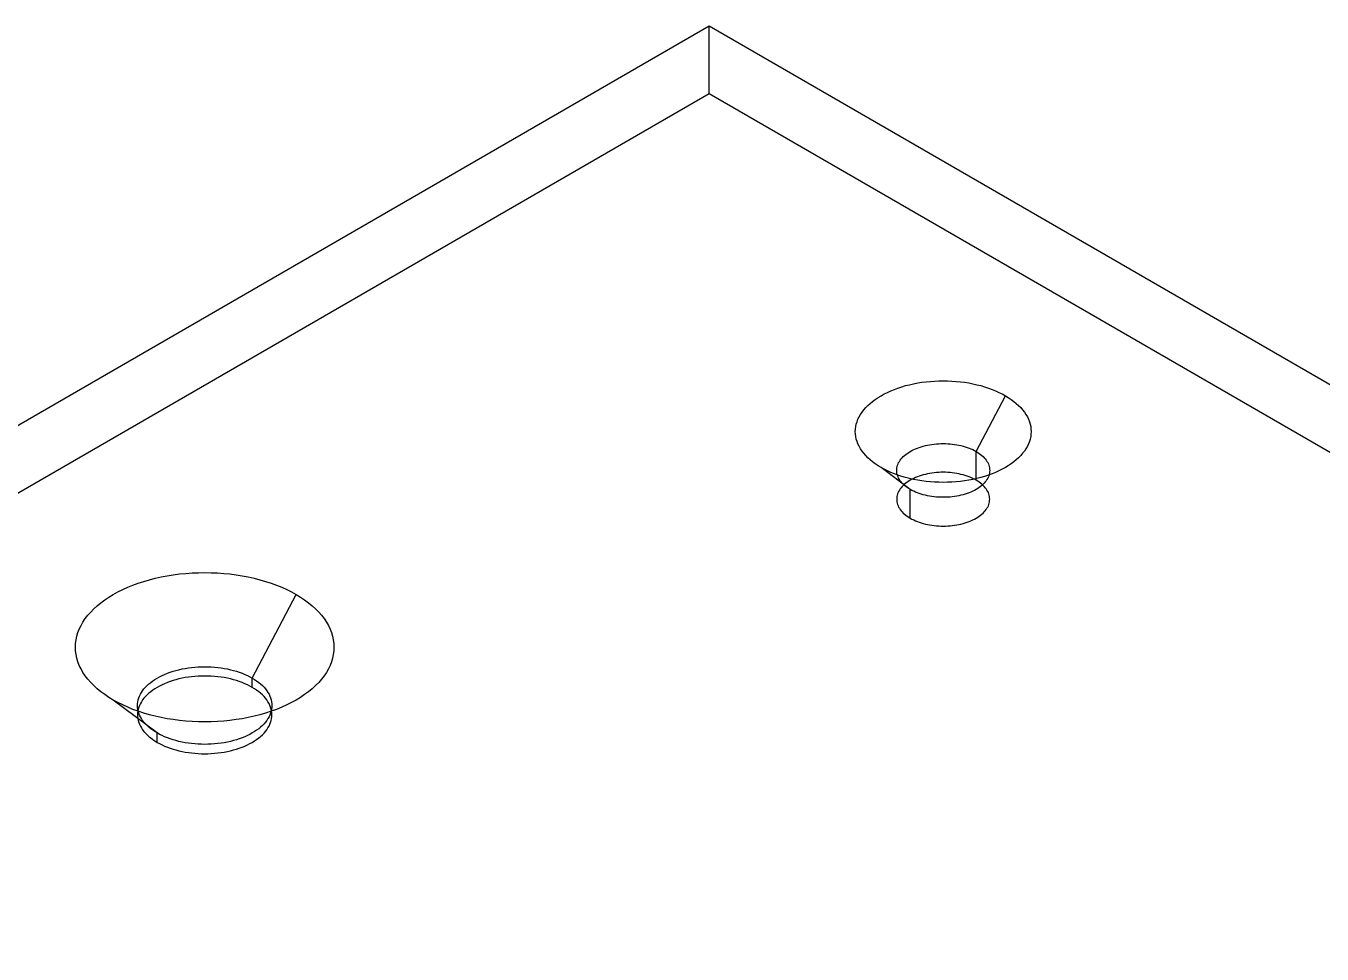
# Model space of a CAD drawing. Header units: inches. Extents: x 2 to 134, y 2 to 86.
# Drawn here: x 112.082 to 113.592, y 53.391 to 54.472 of the extents above; entities that cross this region are included whole.
import ezdxf

# ---------------------------------------------------------------- set-up
doc = ezdxf.new("R2010")
doc.units = ezdxf.units.IN
doc.header["$MEASUREMENT"] = 0

msp = doc.modelspace()

# ---------------------------------------------------------------- linework, layer by layer
at = {"layer": 'OUTLINE'}
for p, q in [((109.3333, 52.425), (112.8781, 54.4716)), ((112.8781, 54.4716), (129.2222, 45.0351)), ((112.8781, 54.3929), (112.8781, 54.4716)), ((109.3333, 52.3463), (112.8781, 54.3929)), ((112.8781, 54.3929), (129.2222, 44.9563)), ((113.1163, 54.055), (113.1211, 54.0559)), ((113.1211, 54.0559), (113.1259, 54.0567)), ((113.1259, 54.0567), (113.1308, 54.0573)), ((113.1308, 54.0573), (113.1358, 54.0578)), ((113.1358, 54.0578), (113.1407, 54.0581)), ((113.1407, 54.0581), (113.1458, 54.0584)), ((113.1458, 54.0584), (113.1508, 54.0584)), ((113.1508, 54.0584), (113.1558, 54.0584)), ((113.1558, 54.0584), (113.1608, 54.0581)), ((113.1608, 54.0581), (113.1658, 54.0578)), ((113.1658, 54.0578), (113.1708, 54.0573)), ((113.1708, 54.0573), (113.1757, 54.0567)), ((113.1757, 54.0567), (113.1805, 54.0559)), ((113.1805, 54.0559), (113.1853, 54.055)), ((113.0749, 54.039), (113.0784, 54.0411)), ((113.0784, 54.0411), (113.082, 54.0431)), ((113.082, 54.0431), (113.0858, 54.045)), ((113.0858, 54.045), (113.0898, 54.0468)), ((113.0898, 54.0468), (113.0939, 54.0485)), ((113.0939, 54.0485), (113.0981, 54.05)), ((113.0981, 54.05), (113.1025, 54.0514)), ((113.1025, 54.0514), (113.107, 54.0528)), ((113.107, 54.0528), (113.1116, 54.0539)), ((113.1116, 54.0539), (113.1163, 54.055)), ((113.1853, 54.055), (113.19, 54.0539)), ((113.1891, 53.9762), (113.2232, 54.0411)), ((113.19, 54.0539), (113.1946, 54.0528)), ((113.1946, 54.0528), (113.199, 54.0514)), ((113.199, 54.0514), (113.2034, 54.05)), ((113.2034, 54.05), (113.2077, 54.0485)), ((113.2077, 54.0485), (113.2118, 54.0468)), ((113.2118, 54.0468), (113.2157, 54.045)), ((113.2157, 54.045), (113.2195, 54.0431)), ((113.2195, 54.0431), (113.2232, 54.0411)), ((113.2232, 54.0411), (113.2266, 54.039)), ((113.0582, 54.0246), (113.0605, 54.0272)), ((113.0605, 54.0272), (113.063, 54.0297)), ((113.063, 54.0297), (113.0657, 54.0322)), ((113.0657, 54.0322), (113.0685, 54.0345)), ((113.0685, 54.0345), (113.0716, 54.0368)), ((113.0716, 54.0368), (113.0749, 54.039)), ((113.2266, 54.039), (113.2299, 54.0368)), ((113.2299, 54.0368), (113.233, 54.0345)), ((113.233, 54.0345), (113.2359, 54.0322)), ((113.2359, 54.0322), (113.2386, 54.0297)), ((113.2386, 54.0297), (113.2411, 54.0272)), ((113.2411, 54.0272), (113.2433, 54.0246)), ((113.0495, 54.008), (113.0504, 54.0108)), ((113.0504, 54.0108), (113.0515, 54.0137)), ((113.0515, 54.0137), (113.0528, 54.0165)), ((113.0528, 54.0165), (113.0544, 54.0192)), ((113.0544, 54.0192), (113.0562, 54.0219)), ((113.0562, 54.0219), (113.0582, 54.0246)), ((113.2433, 54.0246), (113.2454, 54.0219)), ((113.2454, 54.0219), (113.2472, 54.0192)), ((113.2472, 54.0192), (113.2488, 54.0165)), ((113.2488, 54.0165), (113.2501, 54.0137)), ((113.2501, 54.0137), (113.2512, 54.0108)), ((113.2512, 54.0108), (113.2521, 54.008)), ((113.0484, 53.9993), (113.0485, 54.0022)), ((113.0485, 53.9964), (113.0484, 53.9993)), ((113.0485, 54.0022), (113.0489, 54.0051)), ((113.0489, 53.9935), (113.0485, 53.9964)), ((113.0489, 54.0051), (113.0495, 54.008)), ((113.2521, 54.008), (113.2527, 54.0051)), ((113.2527, 54.0051), (113.253, 54.0022)), ((113.253, 53.9964), (113.2527, 53.9935)), ((113.253, 54.0022), (113.2532, 53.9993)), ((113.2532, 53.9993), (113.253, 53.9964)), ((113.0495, 53.9906), (113.0489, 53.9935)), ((113.0504, 53.9878), (113.0495, 53.9906)), ((113.0515, 53.985), (113.0504, 53.9878)), ((113.0528, 53.9822), (113.0515, 53.985)), ((113.0544, 53.9794), (113.0528, 53.9822)), ((113.1185, 53.9792), (113.1207, 53.9801)), ((113.1207, 53.9801), (113.1229, 53.9809)), ((113.1229, 53.9809), (113.1252, 53.9817)), ((113.1252, 53.9817), (113.1276, 53.9824)), ((113.1276, 53.9824), (113.13, 53.983)), ((113.13, 53.983), (113.1325, 53.9835)), ((113.1325, 53.9835), (113.135, 53.984)), ((113.135, 53.984), (113.1376, 53.9844)), ((113.1376, 53.9844), (113.1402, 53.9848)), ((113.1402, 53.9848), (113.1428, 53.985)), ((113.1428, 53.985), (113.1455, 53.9852)), ((113.1455, 53.9852), (113.1481, 53.9853)), ((113.1481, 53.9853), (113.1508, 53.9854)), ((113.1508, 53.9854), (113.1534, 53.9853)), ((113.1534, 53.9853), (113.1561, 53.9852)), ((113.1561, 53.9852), (113.1587, 53.985)), ((113.1587, 53.985), (113.1614, 53.9848)), ((113.1614, 53.9848), (113.164, 53.9844)), ((113.164, 53.9844), (113.1665, 53.984)), ((113.1665, 53.984), (113.169, 53.9835)), ((113.169, 53.9835), (113.1715, 53.983)), ((113.1715, 53.983), (113.174, 53.9824)), ((113.174, 53.9824), (113.1763, 53.9817)), ((113.1763, 53.9817), (113.1787, 53.9809)), ((113.1787, 53.9809), (113.1809, 53.9801)), ((113.1809, 53.9801), (113.1831, 53.9792)), ((113.2488, 53.9822), (113.2472, 53.9794)), ((113.2501, 53.985), (113.2488, 53.9822)), ((113.2512, 53.9878), (113.2501, 53.985)), ((113.2521, 53.9906), (113.2512, 53.9878)), ((113.2527, 53.9935), (113.2521, 53.9906)), ((113.0562, 53.9767), (113.0544, 53.9794)), ((113.0582, 53.974), (113.0562, 53.9767)), ((113.0605, 53.9714), (113.0582, 53.974)), ((113.063, 53.9689), (113.0605, 53.9714)), ((113.0657, 53.9665), (113.063, 53.9689)), ((113.0685, 53.9641), (113.0657, 53.9665)), ((113.0997, 53.9646), (113.1007, 53.9661)), ((113.1007, 53.9661), (113.1018, 53.9675)), ((113.1018, 53.9675), (113.103, 53.9688)), ((113.103, 53.9688), (113.1043, 53.9702)), ((113.1043, 53.9702), (113.1057, 53.9715)), ((113.1057, 53.9715), (113.1072, 53.9727)), ((113.1072, 53.9727), (113.1089, 53.9739)), ((113.1089, 53.9739), (113.1106, 53.9751)), ((113.1106, 53.9751), (113.1124, 53.9762)), ((113.1124, 53.9762), (113.1144, 53.9773)), ((113.1144, 53.9773), (113.1164, 53.9783)), ((113.1164, 53.9783), (113.1185, 53.9792)), ((113.1831, 53.9792), (113.1852, 53.9783)), ((113.1852, 53.9783), (113.1872, 53.9773)), ((113.1872, 53.9773), (113.1891, 53.9762)), ((113.1891, 53.9762), (113.191, 53.9751)), ((113.1891, 53.9427), (113.1891, 53.9762)), ((113.191, 53.9751), (113.1927, 53.9739)), ((113.1927, 53.9739), (113.1943, 53.9727)), ((113.1943, 53.9727), (113.1959, 53.9715)), ((113.1959, 53.9715), (113.1973, 53.9702)), ((113.1973, 53.9702), (113.1986, 53.9688)), ((113.1986, 53.9688), (113.1998, 53.9675)), ((113.1998, 53.9675), (113.2009, 53.9661)), ((113.2009, 53.9661), (113.2018, 53.9646)), ((113.2359, 53.9665), (113.233, 53.9641)), ((113.2386, 53.9689), (113.2359, 53.9665)), ((113.2411, 53.9714), (113.2386, 53.9689)), ((113.2433, 53.974), (113.2411, 53.9714)), ((113.2454, 53.9767), (113.2433, 53.974)), ((113.2472, 53.9794), (113.2454, 53.9767)), ((113.0716, 53.9618), (113.0685, 53.9641)), ((113.0749, 53.9596), (113.0716, 53.9618)), ((113.0784, 53.9575), (113.0749, 53.9596)), ((113.1124, 53.9319), (113.0784, 53.9575)), ((113.082, 53.9555), (113.0784, 53.9575)), ((113.0858, 53.9536), (113.082, 53.9555)), ((113.0898, 53.9518), (113.0858, 53.9536)), ((113.0939, 53.9502), (113.0898, 53.9518)), ((113.0981, 53.9486), (113.0939, 53.9502)), ((113.0966, 53.9556), (113.0968, 53.9571)), ((113.0966, 53.9541), (113.0966, 53.9556)), ((113.0966, 53.9525), (113.0966, 53.9541)), ((113.0968, 53.951), (113.0966, 53.9525)), ((113.0968, 53.9571), (113.0971, 53.9587)), ((113.0971, 53.9495), (113.0968, 53.951)), ((113.0971, 53.9587), (113.0976, 53.9602)), ((113.0976, 53.9602), (113.0982, 53.9617)), ((113.0982, 53.9617), (113.0989, 53.9632)), ((113.0989, 53.9632), (113.0997, 53.9646)), ((113.1325, 53.9501), (113.13, 53.9495)), ((113.135, 53.9506), (113.1325, 53.9501)), ((113.1376, 53.951), (113.135, 53.9506)), ((113.1402, 53.9513), (113.1376, 53.951)), ((113.1428, 53.9516), (113.1402, 53.9513)), ((113.1455, 53.9517), (113.1428, 53.9516)), ((113.1481, 53.9519), (113.1455, 53.9517)), ((113.1508, 53.9519), (113.1481, 53.9519)), ((113.1534, 53.9519), (113.1508, 53.9519)), ((113.1561, 53.9517), (113.1534, 53.9519)), ((113.1587, 53.9516), (113.1561, 53.9517)), ((113.1614, 53.9513), (113.1587, 53.9516)), ((113.164, 53.951), (113.1614, 53.9513)), ((113.1665, 53.9506), (113.164, 53.951)), ((113.169, 53.9501), (113.1665, 53.9506)), ((113.1715, 53.9495), (113.169, 53.9501)), ((113.2018, 53.9646), (113.2027, 53.9632)), ((113.2027, 53.9632), (113.2034, 53.9617)), ((113.2034, 53.9617), (113.204, 53.9602)), ((113.2077, 53.9502), (113.2034, 53.9486)), ((113.204, 53.9602), (113.2044, 53.9587)), ((113.2044, 53.9587), (113.2047, 53.9571)), ((113.2047, 53.951), (113.2044, 53.9495)), ((113.2047, 53.9571), (113.2049, 53.9556)), ((113.2049, 53.9525), (113.2047, 53.951)), ((113.2049, 53.9556), (113.205, 53.9541)), ((113.205, 53.9541), (113.2049, 53.9525)), ((113.2118, 53.9518), (113.2077, 53.9502)), ((113.2157, 53.9536), (113.2118, 53.9518)), ((113.2195, 53.9555), (113.2157, 53.9536)), ((113.2232, 53.9575), (113.2195, 53.9555)), ((113.2266, 53.9596), (113.2232, 53.9575)), ((113.2299, 53.9618), (113.2266, 53.9596)), ((113.233, 53.9641), (113.2299, 53.9618)), ((113.0976, 53.948), (113.0971, 53.9495)), ((113.0982, 53.9465), (113.0976, 53.948)), ((113.1025, 53.9472), (113.0981, 53.9486)), ((113.0989, 53.945), (113.0982, 53.9465)), ((113.0997, 53.9435), (113.0989, 53.945)), ((113.1007, 53.9421), (113.0997, 53.9435)), ((113.1018, 53.9407), (113.1007, 53.9421)), ((113.103, 53.9393), (113.1018, 53.9407)), ((113.103, 53.9354), (113.1018, 53.934)), ((113.107, 53.9459), (113.1025, 53.9472)), ((113.1043, 53.938), (113.103, 53.9393)), ((113.1043, 53.9367), (113.103, 53.9354)), ((113.1057, 53.938), (113.1043, 53.9367)), ((113.1057, 53.9367), (113.1043, 53.938)), ((113.1072, 53.9392), (113.1057, 53.938)), ((113.1072, 53.9354), (113.1057, 53.9367)), ((113.1116, 53.9447), (113.107, 53.9459)), ((113.1089, 53.9405), (113.1072, 53.9392)), ((113.1089, 53.9342), (113.1072, 53.9354)), ((113.1106, 53.9416), (113.1089, 53.9405)), ((113.1124, 53.9427), (113.1106, 53.9416)), ((113.1163, 53.9437), (113.1116, 53.9447)), ((113.1144, 53.9438), (113.1124, 53.9427)), ((113.1164, 53.9448), (113.1144, 53.9438)), ((113.1211, 53.9427), (113.1163, 53.9437)), ((113.1185, 53.9457), (113.1164, 53.9448)), ((113.1207, 53.9466), (113.1185, 53.9457)), ((113.1229, 53.9474), (113.1207, 53.9466)), ((113.1259, 53.942), (113.1211, 53.9427)), ((113.1252, 53.9482), (113.1229, 53.9474)), ((113.1276, 53.9489), (113.1252, 53.9482)), ((113.1308, 53.9413), (113.1259, 53.942)), ((113.13, 53.9495), (113.1276, 53.9489)), ((113.1358, 53.9408), (113.1308, 53.9413)), ((113.1407, 53.9405), (113.1358, 53.9408)), ((113.1458, 53.9403), (113.1407, 53.9405)), ((113.1508, 53.9402), (113.1458, 53.9403)), ((113.1558, 53.9403), (113.1508, 53.9402)), ((113.1608, 53.9405), (113.1558, 53.9403)), ((113.1658, 53.9408), (113.1608, 53.9405)), ((113.1708, 53.9413), (113.1658, 53.9408)), ((113.1757, 53.942), (113.1708, 53.9413)), ((113.174, 53.9489), (113.1715, 53.9495)), ((113.1763, 53.9482), (113.174, 53.9489)), ((113.1805, 53.9427), (113.1757, 53.942)), ((113.1787, 53.9474), (113.1763, 53.9482)), ((113.1809, 53.9466), (113.1787, 53.9474)), ((113.1853, 53.9437), (113.1805, 53.9427)), ((113.1831, 53.9457), (113.1809, 53.9466)), ((113.1852, 53.9448), (113.1831, 53.9457)), ((113.1872, 53.9438), (113.1852, 53.9448)), ((113.19, 53.9447), (113.1853, 53.9437)), ((113.1891, 53.9427), (113.1872, 53.9438)), ((113.191, 53.9416), (113.1891, 53.9427)), ((113.1946, 53.9459), (113.19, 53.9447)), ((113.1927, 53.9405), (113.191, 53.9416)), ((113.1943, 53.9392), (113.1927, 53.9405)), ((113.1943, 53.9354), (113.1927, 53.9342)), ((113.1959, 53.938), (113.1943, 53.9392)), ((113.1959, 53.9367), (113.1943, 53.9354)), ((113.199, 53.9472), (113.1946, 53.9459)), ((113.1973, 53.938), (113.1959, 53.9367)), ((113.1973, 53.9367), (113.1959, 53.938)), ((113.1986, 53.9393), (113.1973, 53.938)), ((113.1986, 53.9354), (113.1973, 53.9367)), ((113.1998, 53.9407), (113.1986, 53.9393)), ((113.1998, 53.934), (113.1986, 53.9354)), ((113.2034, 53.9486), (113.199, 53.9472)), ((113.2009, 53.9421), (113.1998, 53.9407)), ((113.2018, 53.9435), (113.2009, 53.9421)), ((113.2027, 53.945), (113.2018, 53.9435)), ((113.2034, 53.9465), (113.2027, 53.945)), ((113.204, 53.948), (113.2034, 53.9465)), ((113.2044, 53.9495), (113.204, 53.948)), ((113.0968, 53.9237), (113.0966, 53.9221)), ((113.0966, 53.9221), (113.0966, 53.9206)), ((113.0966, 53.9206), (113.0966, 53.9191)), ((113.0971, 53.9252), (113.0968, 53.9237)), ((113.0976, 53.9267), (113.0971, 53.9252)), ((113.0982, 53.9282), (113.0976, 53.9267)), ((113.0989, 53.9297), (113.0982, 53.9282)), ((113.0997, 53.9311), (113.0989, 53.9297)), ((113.1007, 53.9326), (113.0997, 53.9311)), ((113.1018, 53.934), (113.1007, 53.9326)), ((113.1106, 53.9331), (113.1089, 53.9342)), ((113.1124, 53.9319), (113.1106, 53.9331)), ((113.1144, 53.9309), (113.1124, 53.9319)), ((113.1124, 53.8985), (113.1124, 53.9319)), ((113.1164, 53.9299), (113.1144, 53.9309)), ((113.1185, 53.9289), (113.1164, 53.9299)), ((113.1207, 53.928), (113.1185, 53.9289)), ((113.1229, 53.9272), (113.1207, 53.928)), ((113.1252, 53.9265), (113.1229, 53.9272)), ((113.1276, 53.9258), (113.1252, 53.9265)), ((113.13, 53.9252), (113.1276, 53.9258)), ((113.1325, 53.9246), (113.13, 53.9252)), ((113.135, 53.9241), (113.1325, 53.9246)), ((113.1376, 53.9237), (113.135, 53.9241)), ((113.1402, 53.9234), (113.1376, 53.9237)), ((113.1428, 53.9231), (113.1402, 53.9234)), ((113.1455, 53.9229), (113.1428, 53.9231)), ((113.1481, 53.9228), (113.1455, 53.9229)), ((113.1508, 53.9228), (113.1481, 53.9228)), ((113.1534, 53.9228), (113.1508, 53.9228)), ((113.1561, 53.9229), (113.1534, 53.9228)), ((113.1587, 53.9231), (113.1561, 53.9229)), ((113.1614, 53.9234), (113.1587, 53.9231)), ((113.164, 53.9237), (113.1614, 53.9234)), ((113.1665, 53.9241), (113.164, 53.9237)), ((113.169, 53.9246), (113.1665, 53.9241)), ((113.1715, 53.9252), (113.169, 53.9246)), ((113.174, 53.9258), (113.1715, 53.9252)), ((113.1763, 53.9265), (113.174, 53.9258)), ((113.1787, 53.9272), (113.1763, 53.9265)), ((113.1809, 53.928), (113.1787, 53.9272)), ((113.1831, 53.9289), (113.1809, 53.928)), ((113.1852, 53.9299), (113.1831, 53.9289)), ((113.1872, 53.9309), (113.1852, 53.9299)), ((113.1891, 53.9319), (113.1872, 53.9309)), ((113.191, 53.9331), (113.1891, 53.9319)), ((113.1927, 53.9342), (113.191, 53.9331)), ((113.2009, 53.9326), (113.1998, 53.934)), ((113.2018, 53.9311), (113.2009, 53.9326)), ((113.2027, 53.9297), (113.2018, 53.9311)), ((113.2034, 53.9282), (113.2027, 53.9297)), ((113.204, 53.9267), (113.2034, 53.9282)), ((113.2044, 53.9252), (113.204, 53.9267)), ((113.2047, 53.9237), (113.2044, 53.9252)), ((113.2049, 53.9221), (113.2047, 53.9237)), ((113.205, 53.9206), (113.2049, 53.9221)), ((113.2049, 53.9191), (113.205, 53.9206)), ((113.0966, 53.9191), (113.0968, 53.9175)), ((113.0968, 53.9175), (113.0971, 53.916)), ((113.0971, 53.916), (113.0976, 53.9145)), ((113.0976, 53.9145), (113.0982, 53.913)), ((113.0982, 53.913), (113.0989, 53.9115)), ((113.0989, 53.9115), (113.0997, 53.9101)), ((113.0997, 53.9101), (113.1007, 53.9086)), ((113.1007, 53.9086), (113.1018, 53.9072)), ((113.1018, 53.9072), (113.103, 53.9058)), ((113.103, 53.9058), (113.1043, 53.9045)), ((113.1043, 53.9045), (113.1057, 53.9032)), ((113.1959, 53.9032), (113.1973, 53.9045)), ((113.1973, 53.9045), (113.1986, 53.9058)), ((113.1986, 53.9058), (113.1998, 53.9072)), ((113.1998, 53.9072), (113.2009, 53.9086)), ((113.2009, 53.9086), (113.2018, 53.9101)), ((113.2018, 53.9101), (113.2027, 53.9115)), ((113.2027, 53.9115), (113.2034, 53.913)), ((113.2034, 53.913), (113.204, 53.9145)), ((113.204, 53.9145), (113.2044, 53.916)), ((113.2044, 53.916), (113.2047, 53.9175)), ((113.2047, 53.9175), (113.2049, 53.9191)), ((113.1057, 53.9032), (113.1072, 53.9019)), ((113.1072, 53.9019), (113.1089, 53.9007)), ((113.1089, 53.9007), (113.1106, 53.8996)), ((113.1106, 53.8996), (113.1124, 53.8985)), ((113.1124, 53.8985), (113.1144, 53.8974)), ((113.1144, 53.8974), (113.1164, 53.8964)), ((113.1164, 53.8964), (113.1185, 53.8955)), ((113.1185, 53.8955), (113.1207, 53.8946)), ((113.1207, 53.8946), (113.1229, 53.8937)), ((113.1229, 53.8937), (113.1252, 53.893)), ((113.1252, 53.893), (113.1276, 53.8923)), ((113.1276, 53.8923), (113.13, 53.8917)), ((113.13, 53.8917), (113.1325, 53.8911)), ((113.1325, 53.8911), (113.135, 53.8906)), ((113.135, 53.8906), (113.1376, 53.8902)), ((113.1376, 53.8902), (113.1402, 53.8899)), ((113.1402, 53.8899), (113.1428, 53.8896)), ((113.1428, 53.8896), (113.1455, 53.8894)), ((113.1455, 53.8894), (113.1481, 53.8893)), ((113.1481, 53.8893), (113.1508, 53.8893)), ((113.1508, 53.8893), (113.1534, 53.8893)), ((113.1534, 53.8893), (113.1561, 53.8894)), ((113.1561, 53.8894), (113.1587, 53.8896)), ((113.1587, 53.8896), (113.1614, 53.8899)), ((113.1614, 53.8899), (113.164, 53.8902)), ((113.164, 53.8902), (113.1665, 53.8906)), ((113.1665, 53.8906), (113.169, 53.8911)), ((113.169, 53.8911), (113.1715, 53.8917)), ((113.1715, 53.8917), (113.174, 53.8923)), ((113.174, 53.8923), (113.1763, 53.893)), ((113.1763, 53.893), (113.1787, 53.8937)), ((113.1787, 53.8937), (113.1809, 53.8946)), ((113.1809, 53.8946), (113.1831, 53.8955)), ((113.1831, 53.8955), (113.1852, 53.8964)), ((113.1852, 53.8964), (113.1872, 53.8974)), ((113.1872, 53.8974), (113.1891, 53.8985)), ((113.1891, 53.8985), (113.191, 53.8996)), ((113.191, 53.8996), (113.1927, 53.9007)), ((113.1927, 53.9007), (113.1943, 53.9019)), ((113.1943, 53.9019), (113.1959, 53.9032)), ((112.2329, 53.8285), (112.2398, 53.8301)), ((112.2398, 53.8301), (112.2468, 53.8314)), ((112.2468, 53.8314), (112.2539, 53.8325)), ((112.2539, 53.8325), (112.2611, 53.8335)), ((112.2611, 53.8335), (112.2684, 53.8342)), ((112.2684, 53.8342), (112.2757, 53.8347)), ((112.2757, 53.8347), (112.2831, 53.835)), ((112.2831, 53.835), (112.2905, 53.8351)), ((112.2905, 53.8351), (112.2979, 53.835)), ((112.2979, 53.835), (112.3052, 53.8347)), ((112.3052, 53.8347), (112.3126, 53.8342)), ((112.3126, 53.8342), (112.3199, 53.8335)), ((112.3199, 53.8335), (112.3271, 53.8325)), ((112.3271, 53.8325), (112.3342, 53.8314)), ((112.3342, 53.8314), (112.3412, 53.8301)), ((112.3412, 53.8301), (112.3481, 53.8285)), ((112.1894, 53.8126), (112.195, 53.8154)), ((112.195, 53.8154), (112.2008, 53.818)), ((112.2008, 53.818), (112.2068, 53.8205)), ((112.2068, 53.8205), (112.2131, 53.8228)), ((112.2131, 53.8228), (112.2195, 53.8249)), ((112.2195, 53.8249), (112.2261, 53.8268)), ((112.2261, 53.8268), (112.2329, 53.8285)), ((112.3481, 53.8285), (112.3549, 53.8268)), ((112.3549, 53.8268), (112.3615, 53.8249)), ((112.3615, 53.8249), (112.3679, 53.8228)), ((112.3679, 53.8228), (112.3742, 53.8205)), ((112.3742, 53.8205), (112.3802, 53.818)), ((112.3802, 53.818), (112.386, 53.8154)), ((112.386, 53.8154), (112.3916, 53.8126)), ((112.1653, 53.7965), (112.1695, 53.8)), ((112.1695, 53.8), (112.1741, 53.8034)), ((112.1741, 53.8034), (112.1789, 53.8066)), ((112.1789, 53.8066), (112.184, 53.8097)), ((112.184, 53.8097), (112.1894, 53.8126)), ((112.3459, 53.7123), (112.397, 53.8097)), ((112.3916, 53.8126), (112.397, 53.8097)), ((112.397, 53.8097), (112.4021, 53.8066)), ((112.4021, 53.8066), (112.4069, 53.8034)), ((112.4069, 53.8034), (112.4114, 53.8)), ((112.4114, 53.8), (112.4157, 53.7965)), ((112.1514, 53.7815), (112.1544, 53.7854)), ((112.1544, 53.7854), (112.1577, 53.7892)), ((112.1577, 53.7892), (112.1613, 53.7929)), ((112.1613, 53.7929), (112.1653, 53.7965)), ((112.4157, 53.7965), (112.4197, 53.7929)), ((112.4197, 53.7929), (112.4233, 53.7892)), ((112.4233, 53.7892), (112.4266, 53.7854)), ((112.4266, 53.7854), (112.4296, 53.7815)), ((112.1428, 53.7652), (112.1444, 53.7693)), ((112.1444, 53.7693), (112.1464, 53.7734)), ((112.1464, 53.7734), (112.1487, 53.7775)), ((112.1487, 53.7775), (112.1514, 53.7815)), ((112.4296, 53.7815), (112.4323, 53.7775)), ((112.4323, 53.7775), (112.4346, 53.7734)), ((112.4346, 53.7734), (112.4366, 53.7693)), ((112.4366, 53.7693), (112.4382, 53.7652)), ((112.1401, 53.7525), (112.1406, 53.7567)), ((112.1406, 53.7567), (112.1415, 53.761)), ((112.1415, 53.761), (112.1428, 53.7652)), ((112.4382, 53.7652), (112.4394, 53.761)), ((112.4394, 53.761), (112.4403, 53.7567)), ((112.4403, 53.7567), (112.4409, 53.7525)), ((112.1399, 53.7482), (112.1401, 53.7525)), ((112.1401, 53.7439), (112.1399, 53.7482)), ((112.1406, 53.7397), (112.1401, 53.7439)), ((112.1415, 53.7355), (112.1406, 53.7397)), ((112.4403, 53.7397), (112.4394, 53.7355)), ((112.4409, 53.7439), (112.4403, 53.7397)), ((112.4409, 53.7525), (112.4411, 53.7482)), ((112.4411, 53.7482), (112.4409, 53.7439)), ((112.1428, 53.7312), (112.1415, 53.7355)), ((112.1444, 53.7271), (112.1428, 53.7312)), ((112.1464, 53.723), (112.1444, 53.7271)), ((112.2641, 53.7229), (112.2678, 53.7236)), ((112.2678, 53.7236), (112.2715, 53.7242)), ((112.2715, 53.7242), (112.2752, 53.7247)), ((112.2752, 53.7247), (112.279, 53.7251)), ((112.279, 53.7251), (112.2828, 53.7253)), ((112.2828, 53.7253), (112.2866, 53.7255)), ((112.2866, 53.7255), (112.2905, 53.7255)), ((112.2905, 53.7255), (112.2943, 53.7255)), ((112.2943, 53.7255), (112.2982, 53.7253)), ((112.2982, 53.7253), (112.302, 53.7251)), ((112.302, 53.7251), (112.3058, 53.7247)), ((112.3058, 53.7247), (112.3095, 53.7242)), ((112.3095, 53.7242), (112.3132, 53.7236)), ((112.3132, 53.7236), (112.3169, 53.7229)), ((112.4366, 53.7271), (112.4346, 53.723)), ((112.4382, 53.7312), (112.4366, 53.7271)), ((112.4394, 53.7355), (112.4382, 53.7312)), ((112.1487, 53.7189), (112.1464, 53.723)), ((112.1514, 53.7149), (112.1487, 53.7189)), ((112.1544, 53.711), (112.1514, 53.7149)), ((112.1577, 53.7072), (112.1544, 53.711)), ((112.2276, 53.7073), (112.2299, 53.709)), ((112.2299, 53.709), (112.2325, 53.7107)), ((112.2325, 53.7107), (112.2351, 53.7123)), ((112.2351, 53.7123), (112.2379, 53.7138)), ((112.2379, 53.7138), (112.2408, 53.7153)), ((112.2408, 53.7153), (112.2438, 53.7166)), ((112.2438, 53.7166), (112.247, 53.7179)), ((112.247, 53.7179), (112.2502, 53.7191)), ((112.2502, 53.7083), (112.247, 53.7071)), ((112.2502, 53.7191), (112.2536, 53.7202)), ((112.2536, 53.7094), (112.2502, 53.7083)), ((112.2536, 53.7202), (112.257, 53.7212)), ((112.257, 53.7104), (112.2536, 53.7094)), ((112.257, 53.7212), (112.2605, 53.7221)), ((112.2605, 53.7113), (112.257, 53.7104)), ((112.2605, 53.7221), (112.2641, 53.7229)), ((112.2641, 53.7121), (112.2605, 53.7113)), ((112.2678, 53.7128), (112.2641, 53.7121)), ((112.2715, 53.7134), (112.2678, 53.7128)), ((112.2752, 53.7138), (112.2715, 53.7134)), ((112.279, 53.7142), (112.2752, 53.7138)), ((112.2828, 53.7145), (112.279, 53.7142)), ((112.2866, 53.7147), (112.2828, 53.7145)), ((112.2905, 53.7147), (112.2866, 53.7147)), ((112.2943, 53.7147), (112.2905, 53.7147)), ((112.2982, 53.7145), (112.2943, 53.7147)), ((112.302, 53.7142), (112.2982, 53.7145)), ((112.3058, 53.7138), (112.302, 53.7142)), ((112.3095, 53.7134), (112.3058, 53.7138)), ((112.3132, 53.7128), (112.3095, 53.7134)), ((112.3169, 53.7121), (112.3132, 53.7128)), ((112.3169, 53.7229), (112.3205, 53.7221)), ((112.3205, 53.7113), (112.3169, 53.7121)), ((112.3205, 53.7221), (112.324, 53.7212)), ((112.324, 53.7104), (112.3205, 53.7113)), ((112.324, 53.7212), (112.3274, 53.7202)), ((112.3274, 53.7094), (112.324, 53.7104)), ((112.3274, 53.7202), (112.3308, 53.7191)), ((112.3308, 53.7083), (112.3274, 53.7094)), ((112.3308, 53.7191), (112.334, 53.7179)), ((112.334, 53.7071), (112.3308, 53.7083)), ((112.334, 53.7179), (112.3371, 53.7166)), ((112.3371, 53.7166), (112.3402, 53.7153)), ((112.3402, 53.7153), (112.3431, 53.7138)), ((112.3431, 53.7138), (112.3459, 53.7123)), ((112.3459, 53.7123), (112.3485, 53.7107)), ((112.3459, 53.7015), (112.3459, 53.7123)), ((112.3485, 53.7107), (112.351, 53.709)), ((112.351, 53.709), (112.3534, 53.7073)), ((112.4266, 53.711), (112.4233, 53.7072)), ((112.4296, 53.7149), (112.4266, 53.711)), ((112.4323, 53.7189), (112.4296, 53.7149)), ((112.4346, 53.723), (112.4323, 53.7189)), ((112.1613, 53.7035), (112.1577, 53.7072)), ((112.1653, 53.6999), (112.1613, 53.7035)), ((112.1695, 53.6964), (112.1653, 53.6999)), ((112.1741, 53.6931), (112.1695, 53.6964)), ((112.1789, 53.6898), (112.1741, 53.6931)), ((112.2145, 53.6913), (112.2155, 53.6935)), ((112.2155, 53.6935), (112.2167, 53.6956)), ((112.2167, 53.6956), (112.2181, 53.6976)), ((112.2181, 53.6976), (112.2197, 53.6997)), ((112.2197, 53.6997), (112.2214, 53.7016)), ((112.2214, 53.7016), (112.2233, 53.7036)), ((112.2233, 53.7036), (112.2254, 53.7055)), ((112.2254, 53.6946), (112.2233, 53.6927)), ((112.2254, 53.7055), (112.2276, 53.7073)), ((112.2276, 53.6964), (112.2254, 53.6946)), ((112.2299, 53.6982), (112.2276, 53.6964)), ((112.2325, 53.6999), (112.2299, 53.6982)), ((112.2351, 53.7015), (112.2325, 53.6999)), ((112.2379, 53.703), (112.2351, 53.7015)), ((112.2408, 53.7044), (112.2379, 53.703)), ((112.2438, 53.7058), (112.2408, 53.7044)), ((112.247, 53.7071), (112.2438, 53.7058)), ((112.3371, 53.7058), (112.334, 53.7071)), ((112.3402, 53.7044), (112.3371, 53.7058)), ((112.3431, 53.703), (112.3402, 53.7044)), ((112.3459, 53.7015), (112.3431, 53.703)), ((112.3485, 53.6999), (112.3459, 53.7015)), ((112.351, 53.6982), (112.3485, 53.6999)), ((112.3534, 53.6964), (112.351, 53.6982)), ((112.3534, 53.7073), (112.3556, 53.7055)), ((112.3556, 53.6946), (112.3534, 53.6964)), ((112.3556, 53.7055), (112.3577, 53.7036)), ((112.3577, 53.6927), (112.3556, 53.6946)), ((112.3577, 53.7036), (112.3596, 53.7016)), ((112.3596, 53.7016), (112.3613, 53.6997)), ((112.3613, 53.6997), (112.3628, 53.6976)), ((112.3628, 53.6976), (112.3642, 53.6956)), ((112.3642, 53.6956), (112.3654, 53.6935)), ((112.3654, 53.6935), (112.3665, 53.6913)), ((112.4069, 53.6931), (112.4021, 53.6898)), ((112.4114, 53.6964), (112.4069, 53.6931)), ((112.4157, 53.6999), (112.4114, 53.6964)), ((112.4197, 53.7035), (112.4157, 53.6999)), ((112.4233, 53.7072), (112.4197, 53.7035)), ((112.184, 53.6867), (112.1789, 53.6898)), ((112.1894, 53.6838), (112.184, 53.6867)), ((112.2351, 53.6484), (112.184, 53.6867)), ((112.195, 53.681), (112.1894, 53.6838)), ((112.2008, 53.6784), (112.195, 53.681)), ((112.2068, 53.6759), (112.2008, 53.6784)), ((112.2122, 53.6803), (112.2123, 53.6825)), ((112.2123, 53.6781), (112.2122, 53.6803)), ((112.2123, 53.6825), (112.2125, 53.6848)), ((112.2125, 53.6759), (112.2123, 53.6781)), ((112.2125, 53.6848), (112.213, 53.687)), ((112.213, 53.687), (112.2137, 53.6892)), ((112.2137, 53.6783), (112.213, 53.6761)), ((112.2137, 53.6892), (112.2145, 53.6913)), ((112.2145, 53.6805), (112.2137, 53.6783)), ((112.2155, 53.6826), (112.2145, 53.6805)), ((112.2167, 53.6847), (112.2155, 53.6826)), ((112.2181, 53.6868), (112.2167, 53.6847)), ((112.2197, 53.6888), (112.2181, 53.6868)), ((112.2214, 53.6908), (112.2197, 53.6888)), ((112.2233, 53.6927), (112.2214, 53.6908)), ((112.3596, 53.6908), (112.3577, 53.6927)), ((112.3613, 53.6888), (112.3596, 53.6908)), ((112.3628, 53.6868), (112.3613, 53.6888)), ((112.3642, 53.6847), (112.3628, 53.6868)), ((112.3654, 53.6826), (112.3642, 53.6847)), ((112.3665, 53.6805), (112.3654, 53.6826)), ((112.3665, 53.6913), (112.3673, 53.6892)), ((112.3673, 53.6783), (112.3665, 53.6805)), ((112.3673, 53.6892), (112.368, 53.687)), ((112.368, 53.6761), (112.3673, 53.6783)), ((112.368, 53.687), (112.3684, 53.6848)), ((112.3684, 53.6848), (112.3687, 53.6825)), ((112.3687, 53.6781), (112.3684, 53.6759)), ((112.3687, 53.6825), (112.3688, 53.6803)), ((112.3688, 53.6803), (112.3687, 53.6781)), ((112.3802, 53.6784), (112.3742, 53.6759)), ((112.386, 53.681), (112.3802, 53.6784)), ((112.3916, 53.6838), (112.386, 53.681)), ((112.397, 53.6867), (112.3916, 53.6838)), ((112.4021, 53.6898), (112.397, 53.6867)), ((112.2131, 53.6736), (112.2068, 53.6759)), ((112.2123, 53.6717), (112.2122, 53.6695)), ((112.2122, 53.6695), (112.2123, 53.6673)), ((112.2125, 53.6739), (112.2123, 53.6717)), ((112.2123, 53.6673), (112.2125, 53.6651)), ((112.213, 53.6761), (112.2125, 53.6739)), ((112.213, 53.6737), (112.2125, 53.6759)), ((112.2125, 53.6651), (112.213, 53.6629)), ((112.2137, 53.6715), (112.213, 53.6737)), ((112.213, 53.6629), (112.2137, 53.6607)), ((112.2195, 53.6715), (112.2131, 53.6736)), ((112.2145, 53.6693), (112.2137, 53.6715)), ((112.2155, 53.6672), (112.2145, 53.6693)), ((112.2167, 53.6651), (112.2155, 53.6672)), ((112.2181, 53.663), (112.2167, 53.6651)), ((112.2197, 53.661), (112.2181, 53.663)), ((112.2261, 53.6696), (112.2195, 53.6715)), ((112.2329, 53.6679), (112.2261, 53.6696)), ((112.2398, 53.6663), (112.2329, 53.6679)), ((112.2468, 53.665), (112.2398, 53.6663)), ((112.2539, 53.6639), (112.2468, 53.665)), ((112.2611, 53.6629), (112.2539, 53.6639)), ((112.2684, 53.6622), (112.2611, 53.6629)), ((112.3199, 53.6629), (112.3126, 53.6622)), ((112.3271, 53.6639), (112.3199, 53.6629)), ((112.3342, 53.665), (112.3271, 53.6639)), ((112.3412, 53.6663), (112.3342, 53.665)), ((112.3481, 53.6679), (112.3412, 53.6663)), ((112.3549, 53.6696), (112.3481, 53.6679)), ((112.3615, 53.6715), (112.3549, 53.6696)), ((112.3628, 53.663), (112.3613, 53.661)), ((112.3679, 53.6736), (112.3615, 53.6715)), ((112.3642, 53.6651), (112.3628, 53.663)), ((112.3654, 53.6672), (112.3642, 53.6651)), ((112.3665, 53.6693), (112.3654, 53.6672)), ((112.3673, 53.6715), (112.3665, 53.6693)), ((112.368, 53.6737), (112.3673, 53.6715)), ((112.3673, 53.6607), (112.368, 53.6629)), ((112.3742, 53.6759), (112.3679, 53.6736)), ((112.3684, 53.6739), (112.368, 53.6761)), ((112.3684, 53.6759), (112.368, 53.6737)), ((112.368, 53.6629), (112.3684, 53.6651)), ((112.3687, 53.6717), (112.3684, 53.6739)), ((112.3684, 53.6651), (112.3687, 53.6673)), ((112.3688, 53.6695), (112.3687, 53.6717)), ((112.3687, 53.6673), (112.3688, 53.6695)), ((112.2137, 53.6607), (112.2145, 53.6585)), ((112.2145, 53.6585), (112.2155, 53.6564)), ((112.2155, 53.6564), (112.2167, 53.6543)), ((112.2167, 53.6543), (112.2181, 53.6522)), ((112.2181, 53.6522), (112.2197, 53.6502)), ((112.2214, 53.659), (112.2197, 53.661)), ((112.2197, 53.6502), (112.2214, 53.6482)), ((112.2233, 53.6571), (112.2214, 53.659)), ((112.2214, 53.6482), (112.2233, 53.6462)), ((112.2254, 53.6552), (112.2233, 53.6571)), ((112.2276, 53.6534), (112.2254, 53.6552)), ((112.2299, 53.6516), (112.2276, 53.6534)), ((112.2325, 53.65), (112.2299, 53.6516)), ((112.2351, 53.6484), (112.2325, 53.65)), ((112.2379, 53.6468), (112.2351, 53.6484)), ((112.2351, 53.6375), (112.2351, 53.6484)), ((112.2757, 53.6617), (112.2684, 53.6622)), ((112.2831, 53.6614), (112.2757, 53.6617)), ((112.2905, 53.6613), (112.2831, 53.6614)), ((112.2979, 53.6614), (112.2905, 53.6613)), ((112.3052, 53.6617), (112.2979, 53.6614)), ((112.3126, 53.6622), (112.3052, 53.6617)), ((112.3459, 53.6484), (112.3431, 53.6468)), ((112.3485, 53.65), (112.3459, 53.6484)), ((112.351, 53.6516), (112.3485, 53.65)), ((112.3534, 53.6534), (112.351, 53.6516)), ((112.3556, 53.6552), (112.3534, 53.6534)), ((112.3577, 53.6571), (112.3556, 53.6552)), ((112.3596, 53.659), (112.3577, 53.6571)), ((112.3577, 53.6462), (112.3596, 53.6482)), ((112.3613, 53.661), (112.3596, 53.659)), ((112.3596, 53.6482), (112.3613, 53.6502)), ((112.3613, 53.6502), (112.3628, 53.6522)), ((112.3628, 53.6522), (112.3642, 53.6543)), ((112.3642, 53.6543), (112.3654, 53.6564)), ((112.3654, 53.6564), (112.3665, 53.6585)), ((112.3665, 53.6585), (112.3673, 53.6607)), ((112.2233, 53.6462), (112.2254, 53.6444)), ((112.2254, 53.6444), (112.2276, 53.6426)), ((112.2276, 53.6426), (112.2299, 53.6408)), ((112.2299, 53.6408), (112.2325, 53.6391)), ((112.2325, 53.6391), (112.2351, 53.6375)), ((112.2351, 53.6375), (112.2379, 53.636)), ((112.2408, 53.6454), (112.2379, 53.6468)), ((112.2379, 53.636), (112.2408, 53.6345)), ((112.2438, 53.644), (112.2408, 53.6454)), ((112.2408, 53.6345), (112.2438, 53.6332)), ((112.247, 53.6427), (112.2438, 53.644)), ((112.2438, 53.6332), (112.247, 53.6319)), ((112.2502, 53.6415), (112.247, 53.6427)), ((112.2536, 53.6404), (112.2502, 53.6415)), ((112.257, 53.6395), (112.2536, 53.6404)), ((112.2605, 53.6386), (112.257, 53.6395)), ((112.2641, 53.6378), (112.2605, 53.6386)), ((112.2678, 53.6371), (112.2641, 53.6378)), ((112.2715, 53.6365), (112.2678, 53.6371)), ((112.2752, 53.636), (112.2715, 53.6365)), ((112.279, 53.6356), (112.2752, 53.636)), ((112.2828, 53.6353), (112.279, 53.6356)), ((112.2866, 53.6352), (112.2828, 53.6353)), ((112.2905, 53.6351), (112.2866, 53.6352)), ((112.2943, 53.6352), (112.2905, 53.6351)), ((112.2982, 53.6353), (112.2943, 53.6352)), ((112.302, 53.6356), (112.2982, 53.6353)), ((112.3058, 53.636), (112.302, 53.6356)), ((112.3095, 53.6365), (112.3058, 53.636)), ((112.3132, 53.6371), (112.3095, 53.6365)), ((112.3169, 53.6378), (112.3132, 53.6371)), ((112.3205, 53.6386), (112.3169, 53.6378)), ((112.324, 53.6395), (112.3205, 53.6386)), ((112.3274, 53.6404), (112.324, 53.6395)), ((112.3308, 53.6415), (112.3274, 53.6404)), ((112.334, 53.6427), (112.3308, 53.6415)), ((112.3371, 53.644), (112.334, 53.6427)), ((112.334, 53.6319), (112.3371, 53.6332)), ((112.3402, 53.6454), (112.3371, 53.644)), ((112.3371, 53.6332), (112.3402, 53.6345)), ((112.3431, 53.6468), (112.3402, 53.6454)), ((112.3402, 53.6345), (112.3431, 53.636)), ((112.3431, 53.636), (112.3459, 53.6375)), ((112.3459, 53.6375), (112.3485, 53.6391)), ((112.3485, 53.6391), (112.351, 53.6408)), ((112.351, 53.6408), (112.3534, 53.6426)), ((112.3534, 53.6426), (112.3556, 53.6444)), ((112.3556, 53.6444), (112.3577, 53.6462)), ((112.247, 53.6319), (112.2502, 53.6307)), ((112.2502, 53.6307), (112.2536, 53.6296)), ((112.2536, 53.6296), (112.257, 53.6286)), ((112.257, 53.6286), (112.2605, 53.6277)), ((112.2605, 53.6277), (112.2641, 53.6269)), ((112.2641, 53.6269), (112.2678, 53.6262)), ((112.2678, 53.6262), (112.2715, 53.6256)), ((112.2715, 53.6256), (112.2752, 53.6251)), ((112.2752, 53.6251), (112.279, 53.6248)), ((112.279, 53.6248), (112.2828, 53.6245)), ((112.2828, 53.6245), (112.2866, 53.6243)), ((112.2866, 53.6243), (112.2905, 53.6243)), ((112.2905, 53.6243), (112.2943, 53.6243)), ((112.2943, 53.6243), (112.2982, 53.6245)), ((112.2982, 53.6245), (112.302, 53.6248)), ((112.302, 53.6248), (112.3058, 53.6251)), ((112.3058, 53.6251), (112.3095, 53.6256)), ((112.3095, 53.6256), (112.3132, 53.6262)), ((112.3132, 53.6262), (112.3169, 53.6269)), ((112.3169, 53.6269), (112.3205, 53.6277)), ((112.3205, 53.6277), (112.324, 53.6286)), ((112.324, 53.6286), (112.3274, 53.6296)), ((112.3274, 53.6296), (112.3308, 53.6307)), ((112.3308, 53.6307), (112.334, 53.6319))]:
    msp.add_line(p, q, dxfattribs=at)

doc.saveas('drawing.dxf')
